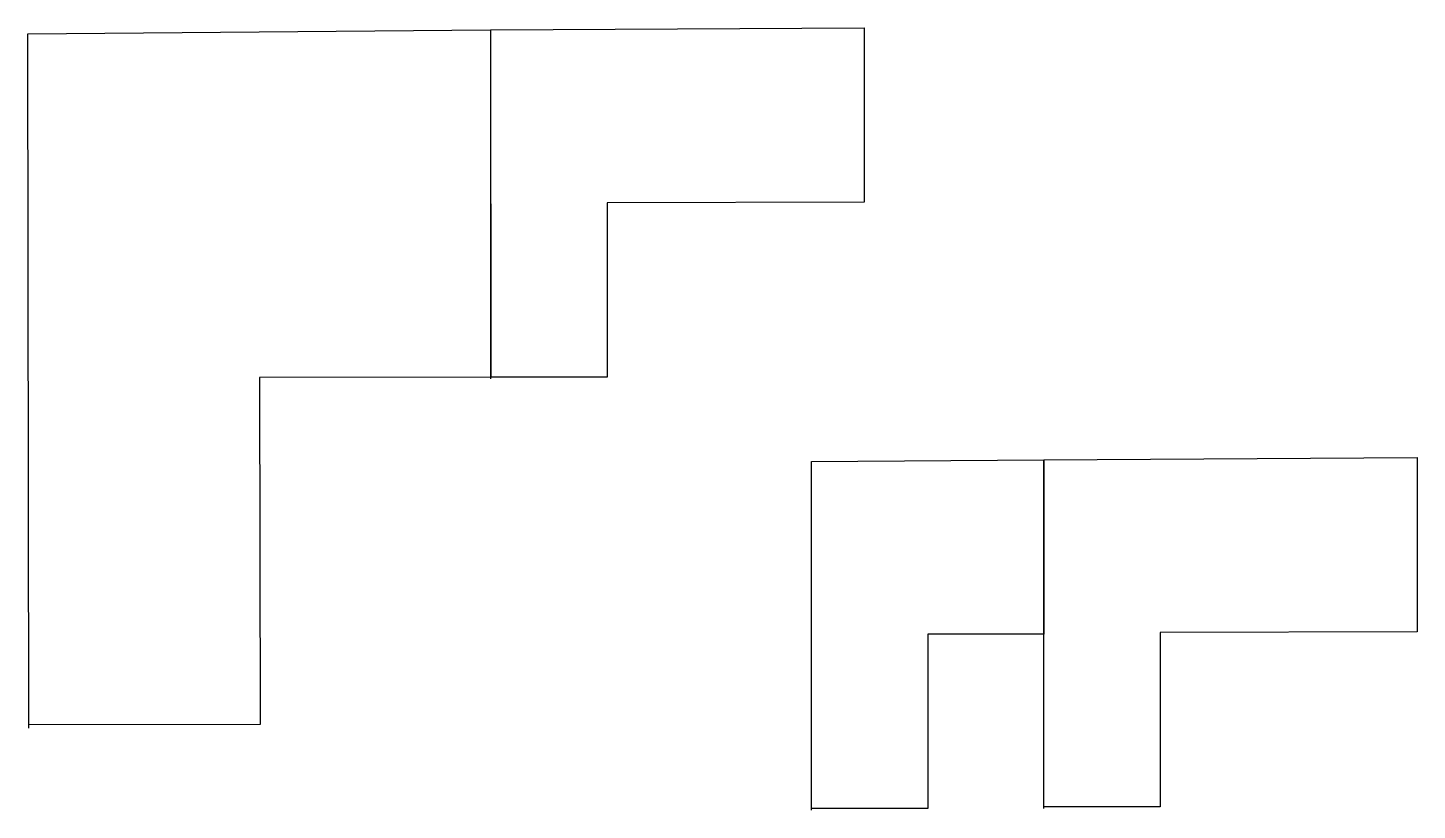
# Model space of a CAD drawing. Header units: millimetres. Extents: x 136 to 733, y 47 to 384.
import ezdxf

# ---------------------------------------------------------------- set-up
doc = ezdxf.new("R2010")
doc.units = ezdxf.units.MM

msp = doc.modelspace()

# ---------------------------------------------------------------- linework, layer by layer
for points in [[(136.07, 82.56), (135.68, 381.12), (334.72, 382.82), (334.91, 233.54), (235.39, 233.41), (235.58, 84.13), (136.06, 84)], [(334.91, 232.81), (334.91, 382.81), (495.46, 383.75), (495.46, 308.75), (384.91, 308.54), (384.91, 233.54), (334.91, 233.54)], [(472.76, 47.31), (472.76, 197.31), (572.76, 198.03), (572.76, 123.03), (522.76, 123.03), (522.76, 48.03), (472.76, 48.03)], [(572.76, 48.03), (572.76, 198.03), (733.31, 198.97), (733.31, 123.97), (622.76, 123.76), (622.76, 48.76), (572.76, 48.76)]]:
    msp.add_lwpolyline(points)

doc.saveas('drawing.dxf')
